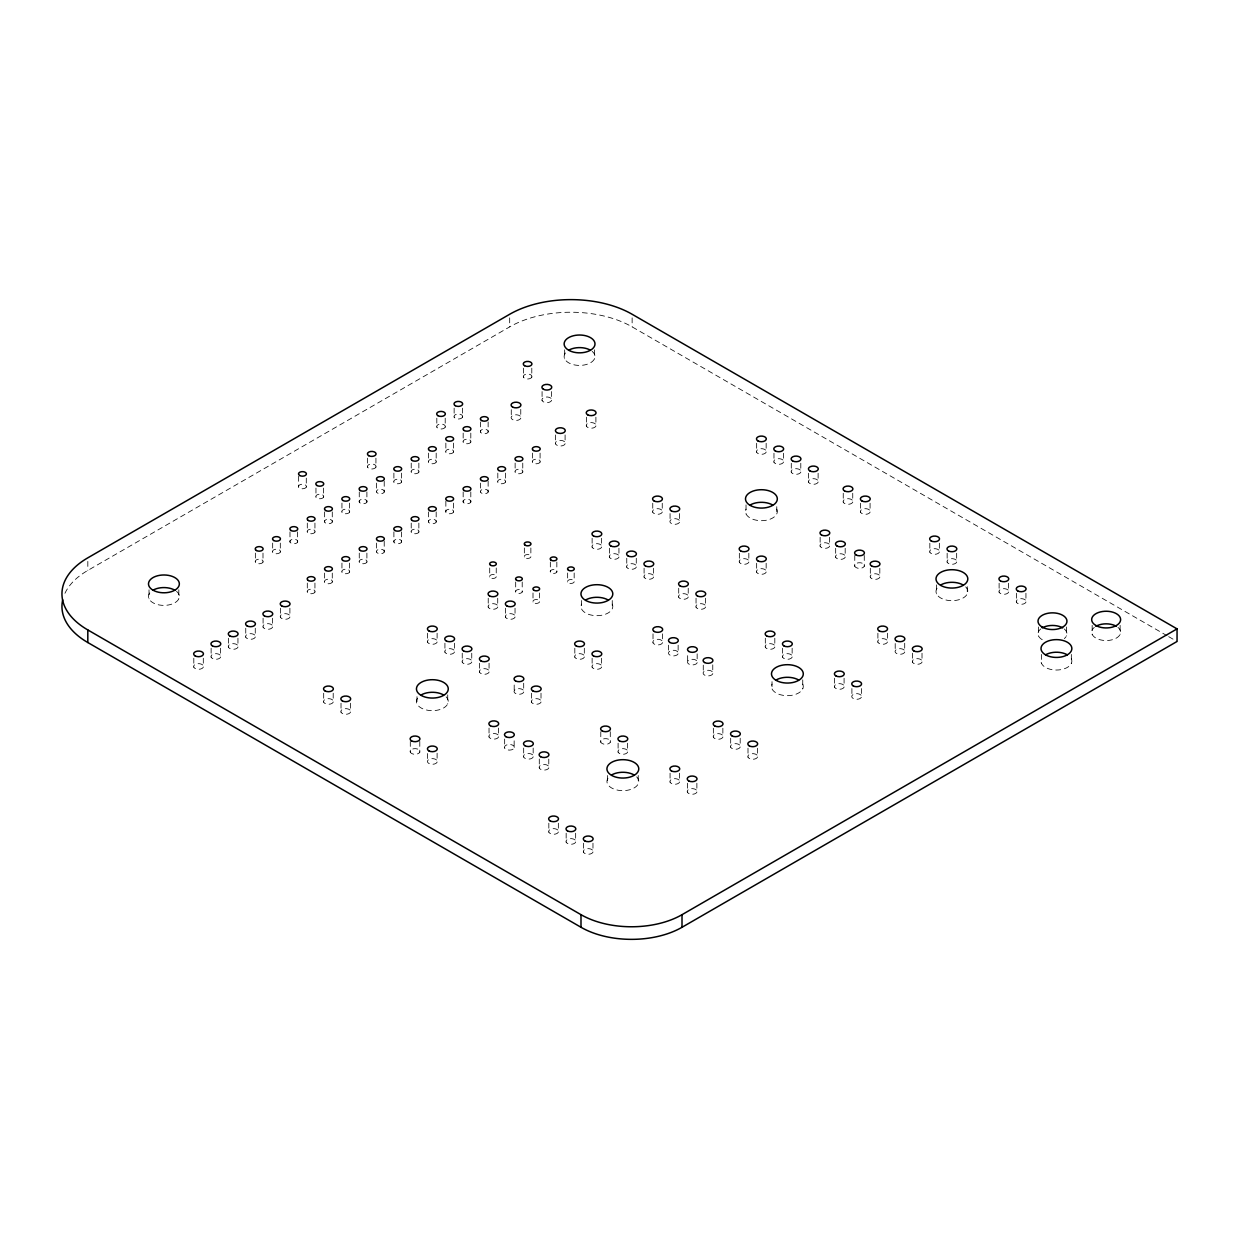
<?xml version="1.0" encoding="UTF-8"?>
<svg xmlns="http://www.w3.org/2000/svg" width="1239" height="1239" viewBox="0 0 1239 1239"><rect width="100%" height="100%" fill="white"/><g stroke="black" fill="none" stroke-linecap="round" stroke-linejoin="round"><path stroke-width="0.75" stroke-dasharray="5 3.75" d="M64.955 593.295A88.31 50.985 0 0 1 87.83 570.42L509.678 326.879A86.591 49.994 0 0 1 632.138 326.879L1167.014 635.684M1168.687 636.66L1177.05 641.477M1120.118 625.354L1120.118 634.353M1092.163 625.354L1092.163 634.353M1071.332 654.424L1071.332 663.423M1066.454 626.965L1066.454 635.963M1041.534 654.424L1041.534 663.423M1038.514 626.965L1038.514 635.963M1025.938 593.218L1025.938 602.216A4.925 2.834 0 0 1 1017.699 603.486A4.925 2.834 0 0 1 1019.914 598.747A4.925 2.834 0 0 1 1025.938 602.216M1016.429 593.218L1016.429 602.216M1008.608 583.228L1008.608 592.227A4.925 2.834 0 0 1 1000.384 593.496A4.925 2.834 0 0 1 1002.599 588.742A4.925 2.834 0 0 1 1008.608 592.227M999.114 583.228L999.114 592.227M967.272 586.667L967.272 593.868M956.663 553.229L956.663 562.227A4.925 2.834 0 0 1 948.439 563.497A4.925 2.834 0 0 1 950.638 558.743A4.925 2.834 0 0 1 956.663 562.227M947.154 553.229L947.154 562.227M939.348 543.224L939.348 552.222A4.925 2.834 0 0 1 931.109 553.492A4.925 2.834 0 0 1 933.323 548.753A4.925 2.834 0 0 1 939.348 552.222M936.545 584.87L936.545 593.868M929.839 543.224L929.839 552.222M922.017 653.216L922.017 662.215A4.925 2.834 0 0 1 913.793 663.485A4.925 2.834 0 0 1 915.993 658.73A4.925 2.834 0 0 1 922.017 662.215M912.524 653.216L912.524 662.215M904.702 643.211L904.702 652.21A4.925 2.834 0 0 1 896.478 653.48A4.925 2.834 0 0 1 898.678 648.74A4.925 2.834 0 0 1 904.702 652.21M895.208 643.552L895.208 652.21M887.387 633.222L887.387 642.22A4.925 2.834 0 0 1 879.163 643.49A4.925 2.834 0 0 1 881.363 638.735A4.925 2.834 0 0 1 887.387 642.22M879.814 568.298L879.814 577.297A4.925 2.834 0 0 1 871.59 578.582A4.925 2.834 0 0 1 873.789 573.827A4.925 2.834 0 0 1 879.814 577.297M877.893 633.222L877.893 642.22M870.32 568.298L870.32 577.297M870.072 503.235L870.072 512.234A4.925 2.834 0 0 1 861.833 513.504A4.925 2.834 0 0 1 864.048 508.749A4.925 2.834 0 0 1 870.072 512.234M864.264 555.49L864.264 566.285A4.925 2.834 0 0 1 856.041 567.555A4.925 2.834 0 0 1 858.255 562.8A4.925 2.834 0 0 1 864.264 566.285M861.415 688.543L861.415 697.201A4.925 2.834 0 0 1 853.175 698.486A4.925 2.834 0 0 1 855.39 693.732A4.925 2.834 0 0 1 861.415 697.201M860.563 503.235L860.563 512.234M854.771 555.49L854.771 566.285M852.742 493.23L852.742 502.229A4.925 2.834 0 0 1 844.518 503.499A4.925 2.834 0 0 1 846.733 498.759A4.925 2.834 0 0 1 852.742 502.229M851.905 688.543L851.905 697.201M845.184 548.304L845.184 557.302A4.925 2.834 0 0 1 836.96 558.572A4.925 2.834 0 0 1 839.159 553.833A4.925 2.834 0 0 1 845.184 557.302M844.084 678.213L844.084 687.211A4.925 2.834 0 0 1 835.86 688.481A4.925 2.834 0 0 1 838.06 683.727A4.925 2.834 0 0 1 844.084 687.211M843.248 493.23L843.248 502.229M835.675 548.304L835.675 557.302M834.59 678.213L834.59 687.211M829.634 537.292L829.634 546.275A4.925 2.834 0 0 1 821.411 547.561A4.925 2.834 0 0 1 823.61 542.806A4.925 2.834 0 0 1 829.634 546.275M820.141 537.292L820.141 546.275M818.112 473.236L818.112 482.234A4.925 2.834 0 0 1 809.888 483.504A4.925 2.834 0 0 1 812.087 478.765A4.925 2.834 0 0 1 818.112 482.234M808.618 473.236L808.618 482.234M802.748 679.855L802.748 688.853M800.797 463.247L800.797 472.229A4.925 2.834 0 0 1 792.573 473.515A4.925 2.834 0 0 1 794.772 468.76A4.925 2.834 0 0 1 800.797 472.229M792.139 648.214L792.139 657.212A4.925 2.834 0 0 1 783.9 658.482A4.925 2.834 0 0 1 786.115 653.743A4.925 2.834 0 0 1 792.139 657.212M791.287 463.247L791.287 472.229M783.482 453.242L783.482 462.24A4.925 2.834 0 0 1 775.242 463.51A4.925 2.834 0 0 1 777.457 458.755A4.925 2.834 0 0 1 783.482 462.24M782.63 648.214L782.63 657.212M776.776 506.674L776.776 513.875M774.809 638.224L774.809 647.207A4.925 2.834 0 0 1 766.585 648.493A4.925 2.834 0 0 1 768.799 643.738A4.925 2.834 0 0 1 774.809 647.207M773.972 453.242L773.972 462.24M772.021 681.651L772.021 688.853M766.151 443.237L766.151 452.235A4.925 2.834 0 0 1 757.927 453.505A4.925 2.834 0 0 1 760.127 448.766A4.925 2.834 0 0 1 766.151 452.235M766.151 563.234L766.151 572.217A4.925 2.834 0 0 1 757.927 573.502A4.925 2.834 0 0 1 760.127 568.747A4.925 2.834 0 0 1 766.151 572.217M765.315 638.224L765.315 647.207M757.494 748.201L757.494 757.199A4.925 2.834 0 0 1 749.27 758.469A4.925 2.834 0 0 1 751.469 753.73A4.925 2.834 0 0 1 757.494 757.199M756.657 443.237L756.657 452.235M756.657 563.234L756.657 572.217M748.836 553.229L748.836 562.227A4.925 2.834 0 0 1 740.612 563.497A4.925 2.834 0 0 1 742.811 558.743A4.925 2.834 0 0 1 748.836 562.227M748 748.201L748 757.199M746.033 504.877L746.033 513.875M740.179 738.212L740.179 747.194A4.925 2.834 0 0 1 731.955 748.48A4.925 2.834 0 0 1 734.154 743.725A4.925 2.834 0 0 1 740.179 747.194M739.342 553.229L739.342 562.227M730.685 738.212L730.685 747.194M722.864 728.207L722.864 737.205A4.925 2.834 0 0 1 714.64 738.475A4.925 2.834 0 0 1 716.839 733.72A4.925 2.834 0 0 1 722.864 737.205M713.354 728.207L713.354 737.205M712.766 664.832L712.766 673.83A4.925 2.834 0 0 1 704.542 675.1A4.925 2.834 0 0 1 706.741 670.345A4.925 2.834 0 0 1 712.766 673.83M705.549 598.22L705.549 607.218A4.925 2.834 0 0 1 697.309 608.488A4.925 2.834 0 0 1 699.524 603.749A4.925 2.834 0 0 1 705.549 607.218M703.272 665.157L703.272 673.83M697.154 653.851L697.154 662.85A4.925 2.834 0 0 1 688.93 664.119A4.925 2.834 0 0 1 691.13 659.365A4.925 2.834 0 0 1 697.154 662.85M696.876 783.203L696.876 792.201A4.925 2.834 0 0 1 688.652 793.471A4.925 2.834 0 0 1 690.866 788.716A4.925 2.834 0 0 1 696.876 792.201M696.039 598.22L696.039 607.218M688.218 588.231L688.218 597.213A4.925 2.834 0 0 1 679.994 598.499A4.925 2.834 0 0 1 682.193 593.744A4.925 2.834 0 0 1 688.218 597.213M687.66 655.648L687.66 662.85M687.382 783.203L687.382 792.201M679.561 513.566L679.561 522.223A4.925 2.834 0 0 1 671.337 523.508A4.925 2.834 0 0 1 673.536 518.754A4.925 2.834 0 0 1 679.561 522.223M679.561 773.198L679.561 782.196A4.925 2.834 0 0 1 671.337 783.466A4.925 2.834 0 0 1 673.536 778.727A4.925 2.834 0 0 1 679.561 782.196M678.724 588.231L678.724 597.213M678.136 645.163L678.136 653.82A4.925 2.834 0 0 1 669.912 655.106A4.925 2.834 0 0 1 672.111 650.351A4.925 2.834 0 0 1 678.136 653.82M670.067 513.566L670.067 522.223M670.067 773.198L670.067 782.196M668.626 645.163L668.626 653.82M662.524 633.841L662.524 642.84A4.925 2.834 0 0 1 654.285 644.125A4.925 2.834 0 0 1 656.5 639.37A4.925 2.834 0 0 1 662.524 642.84M662.246 503.235L662.246 512.234A4.925 2.834 0 0 1 654.022 513.504A4.925 2.834 0 0 1 656.221 508.749A4.925 2.834 0 0 1 662.246 512.234M653.588 568.221L653.588 577.219A4.925 2.834 0 0 1 645.364 578.489A4.925 2.834 0 0 1 647.563 573.75A4.925 2.834 0 0 1 653.588 577.219M653.015 633.841L653.015 642.84M652.752 503.235L652.752 512.234M644.094 568.221L644.094 577.219M638.224 775.49L638.224 783.838M636.273 558.231L636.273 567.23A4.925 2.834 0 0 1 628.034 568.5A4.925 2.834 0 0 1 630.248 563.745A4.925 2.834 0 0 1 636.273 567.23M632.138 317.881L632.138 326.879M627.615 743.199L627.615 752.197A4.925 2.834 0 0 1 619.376 753.467A4.925 2.834 0 0 1 621.591 748.728A4.925 2.834 0 0 1 627.615 752.197M626.764 558.231L626.764 567.23M618.942 548.227L618.942 557.225A4.925 2.834 0 0 1 610.719 558.495A4.925 2.834 0 0 1 612.933 553.756A4.925 2.834 0 0 1 618.942 557.225M618.106 743.199L618.106 752.197M612.252 600.512L612.252 608.86M610.285 731.738L610.285 742.207A4.925 2.834 0 0 1 602.061 743.477A4.925 2.834 0 0 1 604.26 738.723A4.925 2.834 0 0 1 610.285 742.207M609.449 548.227L609.449 557.225M607.497 775.49L607.497 783.838M601.627 538.237L601.627 547.22A4.925 2.834 0 0 1 593.404 548.505A4.925 2.834 0 0 1 595.603 543.751A4.925 2.834 0 0 1 601.627 547.22M601.627 658.219L601.627 667.217A4.925 2.834 0 0 1 593.404 668.487A4.925 2.834 0 0 1 595.603 663.732A4.925 2.834 0 0 1 601.627 667.217M600.791 731.738L600.791 742.207M595.897 417.14L595.897 426.139A4.925 2.834 0 0 1 587.673 427.409A4.925 2.834 0 0 1 589.888 422.669A4.925 2.834 0 0 1 595.897 426.139M594.472 349.832L594.472 358.83M592.97 843.186L592.97 852.184A4.925 2.834 0 0 1 584.746 853.454A4.925 2.834 0 0 1 586.945 848.715A4.925 2.834 0 0 1 592.97 852.184M592.134 538.237L592.134 547.22M592.134 658.219L592.134 667.217M586.403 417.14L586.403 426.139M584.312 648.214L584.312 657.212A4.925 2.834 0 0 1 576.089 658.482A4.925 2.834 0 0 1 578.288 653.743A4.925 2.834 0 0 1 584.312 657.212M583.476 843.186L583.476 852.184M581.509 600.512L581.509 608.86M575.655 833.197L575.655 842.195A4.925 2.834 0 0 1 567.431 843.465A4.925 2.834 0 0 1 569.63 838.71A4.925 2.834 0 0 1 575.655 842.195M574.819 648.214L574.819 657.212M574.168 572.991L574.168 581.989A3.376 1.951 0 0 1 568.515 582.872A3.376 1.951 0 0 1 570.033 579.604A3.376 1.951 0 0 1 574.168 581.989M567.648 572.991L567.648 581.989M566.161 833.197L566.161 842.195M565.092 434.935L565.092 443.934A4.925 2.834 0 0 1 556.853 445.204A4.925 2.834 0 0 1 559.068 440.449A4.925 2.834 0 0 1 565.092 443.934M564.659 349.832L564.659 358.83M558.34 823.192L558.34 832.19A4.925 2.834 0 0 1 550.101 833.46A4.925 2.834 0 0 1 552.315 828.721A4.925 2.834 0 0 1 558.34 832.19M556.838 561.995L556.838 572A3.376 1.951 0 0 1 551.2 572.867A3.376 1.951 0 0 1 552.718 569.615A3.376 1.951 0 0 1 556.838 572M555.583 434.935L555.583 443.934M551.587 391.555L551.587 400.553A4.925 2.834 0 0 1 543.363 401.823A4.925 2.834 0 0 1 545.563 397.069A4.925 2.834 0 0 1 551.587 400.553M550.333 561.995L550.333 572M548.784 759.027L548.784 768.025A4.925 2.834 0 0 1 540.56 769.295A4.925 2.834 0 0 1 542.759 764.556A4.925 2.834 0 0 1 548.784 768.025M548.831 823.192L548.831 832.19M542.078 391.555L542.078 400.553M541.009 693.205L541.009 702.203A4.925 2.834 0 0 1 532.785 703.473A4.925 2.834 0 0 1 535 698.734A4.925 2.834 0 0 1 541.009 702.203M540.08 453.102L540.08 462.101A3.949 2.277 0 0 1 533.467 463.123A3.949 2.277 0 0 1 535.248 459.297A3.949 2.277 0 0 1 540.08 462.101M539.523 592.985L539.523 601.984A3.376 1.951 0 0 1 533.885 602.866A3.376 1.951 0 0 1 535.387 599.599A3.376 1.951 0 0 1 539.523 601.984M539.29 759.027L539.29 768.025M533.002 592.985L533.002 601.984M533.173 748.046L533.173 757.044A4.925 2.834 0 0 1 524.949 758.314A4.925 2.834 0 0 1 527.148 753.56A4.925 2.834 0 0 1 533.173 757.044M532.445 453.102L532.445 462.101M531.794 368.169L531.794 377.167A4.337 2.509 0 0 1 524.546 378.282A4.337 2.509 0 0 1 526.482 374.101A4.337 2.509 0 0 1 531.794 377.167M531.516 693.205L531.516 702.203M530.865 547.994L530.865 556.992A3.376 1.951 0 0 1 525.228 557.875A3.376 1.951 0 0 1 526.73 554.607A3.376 1.951 0 0 1 530.865 556.992M524.345 547.994L524.345 556.992M523.694 683.216L523.694 692.214A4.925 2.834 0 0 1 515.47 693.484A4.925 2.834 0 0 1 517.67 688.729A4.925 2.834 0 0 1 523.694 692.214M523.679 748.046L523.679 757.044M523.416 368.169L523.416 377.167M522.765 463.092L522.765 472.09A3.949 2.277 0 0 1 516.152 473.112A3.949 2.277 0 0 1 517.917 469.302A3.949 2.277 0 0 1 522.765 472.09M522.208 581.989L522.208 591.994A3.376 1.951 0 0 1 516.555 592.862A3.376 1.951 0 0 1 518.072 589.609A3.376 1.951 0 0 1 522.208 591.994M520.767 409.35L520.767 418.348A4.925 2.834 0 0 1 512.543 419.618A4.925 2.834 0 0 1 514.743 414.864A4.925 2.834 0 0 1 520.767 418.348M515.687 581.989L515.687 591.994M515.13 463.092L515.13 472.09M515.037 608.225L515.037 617.223A4.925 2.834 0 0 1 506.813 618.493A4.925 2.834 0 0 1 509.012 613.739A4.925 2.834 0 0 1 515.037 617.223M514.2 685.012L514.2 692.214M514.154 740.829L514.154 748.031A4.925 2.834 0 0 1 505.93 749.301A4.925 2.834 0 0 1 508.129 744.546A4.925 2.834 0 0 1 514.154 748.031M511.273 409.675L511.273 418.348M509.678 317.881L509.678 326.879M505.45 473.097L505.45 482.095A3.949 2.277 0 0 1 498.837 483.117A3.949 2.277 0 0 1 500.602 479.292A3.949 2.277 0 0 1 505.45 482.095M505.543 608.225L505.543 617.223M504.66 739.033L504.66 748.031M498.543 728.052L498.543 737.05A4.925 2.834 0 0 1 490.319 738.32A4.925 2.834 0 0 1 492.518 733.565A4.925 2.834 0 0 1 498.543 737.05M497.815 473.097L497.815 482.095M497.722 598.22L497.722 607.218A4.925 2.834 0 0 1 489.498 608.488A4.925 2.834 0 0 1 491.697 603.749A4.925 2.834 0 0 1 497.722 607.218M496.235 567.989L496.235 576.987A3.376 1.951 0 0 1 490.582 577.87A3.376 1.951 0 0 1 492.1 574.602A3.376 1.951 0 0 1 496.235 576.987M489.715 567.989L489.715 576.987M489.064 663.221L489.064 672.204A4.925 2.834 0 0 1 480.84 673.489A4.925 2.834 0 0 1 483.04 668.735A4.925 2.834 0 0 1 489.064 672.204M489.033 728.052L489.033 737.05M488.135 421.926L488.135 432.101A3.949 2.277 0 0 1 481.522 433.123A3.949 2.277 0 0 1 483.287 429.298A3.949 2.277 0 0 1 488.135 432.101M488.135 481.29L488.135 492.084A3.949 2.277 0 0 1 481.522 493.107A3.949 2.277 0 0 1 483.287 489.297A3.949 2.277 0 0 1 488.135 492.084M488.228 598.22L488.228 607.218M480.5 421.926L480.5 432.101M480.5 483.086L480.5 492.084M479.555 663.221L479.555 672.204M471.749 653.216L471.749 662.215A4.925 2.834 0 0 1 463.51 663.485A4.925 2.834 0 0 1 465.725 658.73A4.925 2.834 0 0 1 471.749 662.215M470.805 433.092L470.805 442.091A3.949 2.277 0 0 1 464.191 443.113A3.949 2.277 0 0 1 465.972 439.303A3.949 2.277 0 0 1 470.805 442.091M470.805 491.914L470.805 502.089A3.949 2.277 0 0 1 464.191 503.111A3.949 2.277 0 0 1 465.972 499.286A3.949 2.277 0 0 1 470.805 502.089M463.169 433.092L463.169 442.091M463.169 491.914L463.169 502.089M462.519 408.158L462.519 417.156A4.337 2.509 0 0 1 455.271 418.286A4.337 2.509 0 0 1 457.206 414.089A4.337 2.509 0 0 1 462.519 417.156M462.24 653.216L462.24 662.215M454.419 643.211L454.419 652.21A4.925 2.834 0 0 1 446.195 653.48A4.925 2.834 0 0 1 448.394 648.74A4.925 2.834 0 0 1 454.419 652.21M454.14 408.158L454.14 417.156M453.489 443.097L453.489 452.096A3.949 2.277 0 0 1 446.876 453.118A3.949 2.277 0 0 1 448.657 449.292A3.949 2.277 0 0 1 453.489 452.096M453.489 503.096L453.489 512.094A3.949 2.277 0 0 1 446.876 513.116A3.949 2.277 0 0 1 448.657 509.291A3.949 2.277 0 0 1 453.489 512.094M447.728 694.847L447.728 703.845M445.854 443.097L445.854 452.096M445.854 501.284L445.854 512.094M445.204 418.163L445.204 427.161A4.337 2.509 0 0 1 437.94 428.276A4.337 2.509 0 0 1 439.891 424.094A4.337 2.509 0 0 1 445.204 427.161M444.925 643.211L444.925 652.21M437.104 633.222L437.104 642.22A4.925 2.834 0 0 1 428.88 643.49A4.925 2.834 0 0 1 431.079 638.735A4.925 2.834 0 0 1 437.104 642.22M437.104 753.204L437.104 762.202A4.925 2.834 0 0 1 428.88 763.472A4.925 2.834 0 0 1 431.079 758.717A4.925 2.834 0 0 1 437.104 762.202M436.825 418.163L436.825 427.161M436.174 453.102L436.174 462.101A3.949 2.277 0 0 1 429.561 463.123A3.949 2.277 0 0 1 431.327 459.297A3.949 2.277 0 0 1 436.174 462.101M436.174 511.908L436.174 522.084A3.949 2.277 0 0 1 429.561 523.106A3.949 2.277 0 0 1 431.327 519.296A3.949 2.277 0 0 1 436.174 522.084M428.539 453.102L428.539 462.101M428.539 511.908L428.539 522.084M427.61 633.222L427.61 642.22M427.61 753.529L427.61 762.202M419.789 741.402L419.789 752.197A4.925 2.834 0 0 1 411.565 753.467A4.925 2.834 0 0 1 413.764 748.728A4.925 2.834 0 0 1 419.789 752.197M418.859 463.092L418.859 472.09A3.949 2.277 0 0 1 412.246 473.112A3.949 2.277 0 0 1 414.012 469.302A3.949 2.277 0 0 1 418.859 472.09M418.859 523.09L418.859 532.089A3.949 2.277 0 0 1 412.246 533.111A3.949 2.277 0 0 1 414.012 529.285A3.949 2.277 0 0 1 418.859 532.089M416.985 696.659L416.985 703.845M411.224 463.092L411.224 472.09M411.224 523.09L411.224 532.089M410.295 741.402L410.295 752.197M401.544 473.097L401.544 482.095A3.949 2.277 0 0 1 394.916 483.117A3.949 2.277 0 0 1 396.697 479.292A3.949 2.277 0 0 1 401.544 482.095M401.544 531.903L401.544 542.078A3.949 2.277 0 0 1 394.916 543.1A3.949 2.277 0 0 1 396.697 539.29A3.949 2.277 0 0 1 401.544 542.078M393.894 473.097L393.894 482.095M393.894 531.903L393.894 542.078M384.214 481.29L384.214 492.084A3.949 2.277 0 0 1 377.601 493.107A3.949 2.277 0 0 1 379.382 489.297A3.949 2.277 0 0 1 384.214 492.084M384.214 541.288L384.214 552.083A3.949 2.277 0 0 1 377.601 553.105A3.949 2.277 0 0 1 379.382 549.28A3.949 2.277 0 0 1 384.214 552.083M376.579 483.086L376.579 492.084M376.579 543.085L376.579 552.083M375.928 458.151L375.928 467.149A4.337 2.509 0 0 1 368.68 468.28A4.337 2.509 0 0 1 370.616 464.083A4.337 2.509 0 0 1 375.928 467.149M367.549 458.151L367.549 467.149M366.899 491.914L366.899 502.089A3.949 2.277 0 0 1 360.286 503.111A3.949 2.277 0 0 1 362.051 499.286A3.949 2.277 0 0 1 366.899 502.089M366.899 553.09L366.899 562.088A3.949 2.277 0 0 1 360.286 563.11A3.949 2.277 0 0 1 362.051 559.285A3.949 2.277 0 0 1 366.899 562.088M359.264 491.914L359.264 502.089M359.264 553.09L359.264 562.088M350.513 703.21L350.513 712.208A4.925 2.834 0 0 1 342.289 713.478A4.925 2.834 0 0 1 344.488 708.723A4.925 2.834 0 0 1 350.513 712.208M349.584 503.096L349.584 512.094A3.949 2.277 0 0 1 342.971 513.116A3.949 2.277 0 0 1 344.736 509.291A3.949 2.277 0 0 1 349.584 512.094M349.584 563.079L349.584 572.077A3.949 2.277 0 0 1 342.971 573.099A3.949 2.277 0 0 1 344.736 569.29A3.949 2.277 0 0 1 349.584 572.077M341.949 503.096L341.949 512.094M341.949 563.079L341.949 572.077M341.019 703.21L341.019 712.208M333.198 693.205L333.198 702.203A4.925 2.834 0 0 1 324.974 703.473A4.925 2.834 0 0 1 327.173 698.734A4.925 2.834 0 0 1 333.198 702.203M332.269 511.908L332.269 522.084A3.949 2.277 0 0 1 325.656 523.106A3.949 2.277 0 0 1 327.421 519.296A3.949 2.277 0 0 1 332.269 522.084M332.269 573.084L332.269 582.082A3.949 2.277 0 0 1 325.656 583.104A3.949 2.277 0 0 1 327.421 579.279A3.949 2.277 0 0 1 332.269 582.082M324.633 511.908L324.633 522.084M324.633 573.084L324.633 582.082M323.611 488.089L323.611 497.087A3.949 2.277 0 0 1 316.983 498.109A3.949 2.277 0 0 1 318.764 494.299A3.949 2.277 0 0 1 323.611 497.087M323.689 693.205L323.689 702.203M315.96 488.089L315.96 497.087M314.938 523.09L314.938 532.089A3.949 2.277 0 0 1 308.325 533.111A3.949 2.277 0 0 1 310.106 529.285A3.949 2.277 0 0 1 314.938 532.089M314.938 583.073L314.938 592.072A3.949 2.277 0 0 1 308.325 593.094A3.949 2.277 0 0 1 310.106 589.284A3.949 2.277 0 0 1 314.938 592.072M307.303 523.09L307.303 532.089M307.303 583.073L307.303 592.072M306.281 478.099L306.281 487.097A3.949 2.277 0 0 1 299.668 488.12A3.949 2.277 0 0 1 301.449 484.294A3.949 2.277 0 0 1 306.281 487.097M298.645 476.287L298.645 487.097M297.623 531.903L297.623 542.078A3.949 2.277 0 0 1 291.01 543.1A3.949 2.277 0 0 1 292.791 539.29A3.949 2.277 0 0 1 297.623 542.078M289.988 531.903L289.988 542.078M289.895 608.225L289.895 617.223A4.925 2.834 0 0 1 281.671 618.493A4.925 2.834 0 0 1 283.87 613.739A4.925 2.834 0 0 1 289.895 617.223M280.308 543.085L280.308 552.083A3.949 2.277 0 0 1 273.695 553.105A3.949 2.277 0 0 1 275.461 549.28A3.949 2.277 0 0 1 280.308 552.083M280.401 608.225L280.401 617.223M272.673 543.085L272.673 552.083M272.58 618.215L272.58 627.213A4.925 2.834 0 0 1 264.356 628.483A4.925 2.834 0 0 1 266.555 623.744A4.925 2.834 0 0 1 272.58 627.213M262.993 553.09L262.993 562.088A3.949 2.277 0 0 1 256.38 563.11A3.949 2.277 0 0 1 258.146 559.285A3.949 2.277 0 0 1 262.993 562.088M263.086 618.215L263.086 627.213M255.358 553.09L255.358 562.088M255.265 628.219L255.265 637.218A4.925 2.834 0 0 1 247.041 638.488A4.925 2.834 0 0 1 249.24 633.733A4.925 2.834 0 0 1 255.265 637.218M245.756 628.219L245.756 637.218M237.95 638.224L237.95 647.207A4.925 2.834 0 0 1 229.711 648.493A4.925 2.834 0 0 1 231.925 643.738A4.925 2.834 0 0 1 237.95 647.207M228.441 638.224L228.441 647.207M220.619 648.214L220.619 657.212A4.925 2.834 0 0 1 212.396 658.482A4.925 2.834 0 0 1 214.595 653.743A4.925 2.834 0 0 1 220.619 657.212M211.126 648.214L211.126 657.212M203.304 658.219L203.304 667.217A4.925 2.834 0 0 1 195.081 668.487A4.925 2.834 0 0 1 197.28 663.732A4.925 2.834 0 0 1 203.304 667.217M193.811 658.219L193.811 667.217M178.819 589.795L178.819 598.793M149.021 589.795L149.021 598.793M87.83 561.422L87.83 570.42M176.542 591.359A15.426 8.905 0 0 1 174.188 603.13A15.426 8.905 0 0 1 153.651 603.13A15.426 8.905 0 0 1 151.297 591.359M592.18 351.396A15.426 8.905 0 0 1 589.826 363.166A15.426 8.905 0 0 1 569.305 363.166A15.426 8.905 0 0 1 566.935 351.396M636.645 776.868A15.906 9.184 0 0 1 622.861 790.652A15.906 9.184 0 0 1 609.077 776.868M446.133 696.876A15.906 9.184 0 0 1 432.349 710.659A15.906 9.184 0 0 1 418.581 696.876M802.748 684.098A15.906 9.184 0 0 1 787.385 695.668A15.906 9.184 0 0 1 772.021 684.098M612.252 604.105A15.906 9.184 0 0 1 596.888 615.675A15.906 9.184 0 0 1 581.509 604.105M965.692 586.899A15.906 9.184 0 0 1 951.908 600.667A15.906 9.184 0 0 1 938.124 586.899M776.776 509.121A15.906 9.184 0 0 1 761.412 520.69A15.906 9.184 0 0 1 746.033 509.121M1117.965 627.383A14.465 8.348 0 0 1 1115.766 638.426A14.465 8.348 0 0 1 1096.515 638.426A14.465 8.348 0 0 1 1094.3 627.383M1064.316 629.009A14.465 8.348 0 0 1 1064.316 638.612M1042.247 639.711A14.465 8.348 0 0 1 1040.652 629.009M1071.332 658.823A15.426 8.905 0 0 1 1056.433 670.036A15.426 8.905 0 0 1 1041.534 658.823"/><path stroke-width="1.5" d="M1177.05 628.885L632.138 314.272A86.591 49.994 0 0 0 509.678 314.272L87.83 557.829A88.31 50.985 0 0 0 87.814 629.939L580.998 914.676A71.413 41.228 0 0 0 682.008 914.692L1177.05 628.885L1177.05 641.477L682.008 927.283A71.413 41.228 0 0 1 580.998 927.268L87.814 642.53A88.31 50.985 0 0 1 62.709 599.831M682.008 914.692L682.008 927.283M580.998 914.676L580.998 927.268M87.814 629.939L87.814 642.53M153.017 590.182A15.426 8.905 0 0 0 178.819 586.202A15.426 8.905 0 0 0 159.924 575.283A15.426 8.905 0 0 0 153.017 590.182A15.426 8.905 0 0 1 174.823 590.182M568.655 350.219A15.426 8.905 0 0 0 594.472 346.223A15.426 8.905 0 0 0 575.577 335.32A15.426 8.905 0 0 0 568.655 350.219A15.426 8.905 0 0 1 590.476 350.219M1045.53 654.827A15.426 8.905 0 0 0 1071.332 650.831A15.426 8.905 0 0 0 1052.438 639.928A15.426 8.905 0 0 0 1045.53 654.827A15.426 8.905 0 0 1 1067.337 654.827M611.601 774.964A15.906 9.184 0 0 1 634.105 774.964M421.105 694.971A15.906 9.184 0 0 1 443.608 694.971M776.141 679.979A15.906 9.184 0 0 1 798.628 679.979M585.629 599.986A15.906 9.184 0 0 1 608.132 599.986M940.664 584.994A15.906 9.184 0 0 1 963.168 584.994M750.153 505.001A15.906 9.184 0 0 1 772.656 505.001M1095.911 626.284A14.465 8.348 0 0 1 1116.37 626.284M1042.247 627.894A14.465 8.348 0 0 1 1062.706 627.894M611.601 775.366A15.906 9.184 0 0 0 638.224 771.247A15.906 9.184 0 0 0 618.741 759.987A15.906 9.184 0 0 0 611.601 775.366M421.105 695.373A15.906 9.184 0 0 0 447.728 691.254A15.906 9.184 0 0 0 428.245 680.01A15.906 9.184 0 0 0 421.105 695.373M776.141 680.366A15.906 9.184 0 0 0 802.748 676.262A15.906 9.184 0 0 0 783.265 665.002A15.906 9.184 0 0 0 776.141 680.366M585.629 600.388A15.906 9.184 0 0 0 612.252 596.269A15.906 9.184 0 0 0 592.769 585.009A15.906 9.184 0 0 0 585.629 600.388M940.664 585.381A15.906 9.184 0 0 0 967.272 581.261A15.906 9.184 0 0 0 947.789 570.017A15.906 9.184 0 0 0 940.664 585.381M750.153 505.388A15.906 9.184 0 0 0 776.776 501.284A15.906 9.184 0 0 0 757.292 490.024A15.906 9.184 0 0 0 750.153 505.388M533.885 590.26A3.376 1.951 0 0 0 539.523 589.392A3.376 1.951 0 0 0 535.387 587.007A3.376 1.951 0 0 0 533.885 590.26M516.555 580.27A3.376 1.951 0 0 0 522.208 579.387A3.376 1.951 0 0 0 518.072 577.002A3.376 1.951 0 0 0 516.555 580.27M568.515 570.265A3.376 1.951 0 0 0 574.168 569.398A3.376 1.951 0 0 0 570.033 567.013A3.376 1.951 0 0 0 568.515 570.265M551.2 560.276A3.376 1.951 0 0 0 556.838 559.393A3.376 1.951 0 0 0 552.718 557.008A3.376 1.951 0 0 0 551.2 560.276M308.325 580.502A3.949 2.277 0 0 0 314.938 579.48A3.949 2.277 0 0 0 310.106 576.693A3.949 2.277 0 0 0 308.325 580.502M325.656 570.498A3.949 2.277 0 0 0 332.269 569.475A3.949 2.277 0 0 0 327.421 566.688A3.949 2.277 0 0 0 325.656 570.498M342.971 560.508A3.949 2.277 0 0 0 349.584 559.486A3.949 2.277 0 0 0 344.736 556.683A3.949 2.277 0 0 0 342.971 560.508M360.286 550.503A3.949 2.277 0 0 0 366.899 549.481A3.949 2.277 0 0 0 362.051 546.693A3.949 2.277 0 0 0 360.286 550.503M377.601 540.514A3.949 2.277 0 0 0 384.214 539.492A3.949 2.277 0 0 0 379.382 536.688A3.949 2.277 0 0 0 377.601 540.514M394.916 530.509A3.949 2.277 0 0 0 401.544 529.487A3.949 2.277 0 0 0 396.697 526.699A3.949 2.277 0 0 0 394.916 530.509M412.246 520.504A3.949 2.277 0 0 0 418.859 519.482A3.949 2.277 0 0 0 414.012 516.694A3.949 2.277 0 0 0 412.246 520.504M429.561 510.514A3.949 2.277 0 0 0 436.174 509.492A3.949 2.277 0 0 0 431.327 506.689A3.949 2.277 0 0 0 429.561 510.514M446.876 500.51A3.949 2.277 0 0 0 453.489 499.487A3.949 2.277 0 0 0 448.657 496.7A3.949 2.277 0 0 0 446.876 500.51M464.191 490.52A3.949 2.277 0 0 0 470.805 489.498A3.949 2.277 0 0 0 465.972 486.695A3.949 2.277 0 0 0 464.191 490.52M481.522 480.515A3.949 2.277 0 0 0 488.135 479.493A3.949 2.277 0 0 0 483.287 476.705A3.949 2.277 0 0 0 481.522 480.515M498.837 470.51A3.949 2.277 0 0 0 505.45 469.488A3.949 2.277 0 0 0 500.602 466.7A3.949 2.277 0 0 0 498.837 470.51M516.152 460.521A3.949 2.277 0 0 0 522.765 459.499A3.949 2.277 0 0 0 517.917 456.695A3.949 2.277 0 0 0 516.152 460.521M533.467 450.516A3.949 2.277 0 0 0 540.08 449.494A3.949 2.277 0 0 0 535.248 446.706A3.949 2.277 0 0 0 533.467 450.516M481.522 420.517A3.949 2.277 0 0 0 488.135 419.494A3.949 2.277 0 0 0 483.287 416.707A3.949 2.277 0 0 0 481.522 420.517M464.191 430.522A3.949 2.277 0 0 0 470.805 429.499A3.949 2.277 0 0 0 465.972 426.712A3.949 2.277 0 0 0 464.191 430.522M446.876 440.526A3.949 2.277 0 0 0 453.489 439.504A3.949 2.277 0 0 0 448.657 436.701A3.949 2.277 0 0 0 446.876 440.526M429.561 450.516A3.949 2.277 0 0 0 436.174 449.494A3.949 2.277 0 0 0 431.327 446.706A3.949 2.277 0 0 0 429.561 450.516M412.246 460.521A3.949 2.277 0 0 0 418.859 459.499A3.949 2.277 0 0 0 414.012 456.695A3.949 2.277 0 0 0 412.246 460.521M394.916 470.51A3.949 2.277 0 0 0 401.544 469.488A3.949 2.277 0 0 0 396.697 466.7A3.949 2.277 0 0 0 394.916 470.51M377.601 480.515A3.949 2.277 0 0 0 384.214 479.493A3.949 2.277 0 0 0 379.382 476.705A3.949 2.277 0 0 0 377.601 480.515M360.286 490.52A3.949 2.277 0 0 0 366.899 489.498A3.949 2.277 0 0 0 362.051 486.695A3.949 2.277 0 0 0 360.286 490.52M342.971 500.51A3.949 2.277 0 0 0 349.584 499.487A3.949 2.277 0 0 0 344.736 496.7A3.949 2.277 0 0 0 342.971 500.51M325.656 510.514A3.949 2.277 0 0 0 332.269 509.492A3.949 2.277 0 0 0 327.421 506.689A3.949 2.277 0 0 0 325.656 510.514M308.325 520.504A3.949 2.277 0 0 0 314.938 519.482A3.949 2.277 0 0 0 310.106 516.694A3.949 2.277 0 0 0 308.325 520.504M291.01 530.509A3.949 2.277 0 0 0 297.623 529.487A3.949 2.277 0 0 0 292.791 526.699A3.949 2.277 0 0 0 291.01 530.509M273.695 540.514A3.949 2.277 0 0 0 280.308 539.492A3.949 2.277 0 0 0 275.461 536.688A3.949 2.277 0 0 0 273.695 540.514M256.38 550.503A3.949 2.277 0 0 0 262.993 549.481A3.949 2.277 0 0 0 258.146 546.693A3.949 2.277 0 0 0 256.38 550.503M1095.911 625.494A14.465 8.348 0 0 0 1120.118 621.761A14.465 8.348 0 0 0 1102.4 611.524A14.465 8.348 0 0 0 1095.911 625.494M1042.247 627.104A14.465 8.348 0 0 0 1066.454 623.372A14.465 8.348 0 0 0 1048.736 613.135A14.465 8.348 0 0 0 1042.247 627.104M212.396 645.891A4.925 2.834 0 0 0 220.619 644.621A4.925 2.834 0 0 0 214.595 641.136A4.925 2.834 0 0 0 212.396 645.891M281.671 605.902A4.925 2.834 0 0 0 289.895 604.617A4.925 2.834 0 0 0 283.87 601.147A4.925 2.834 0 0 0 281.671 605.902M195.081 655.88A4.925 2.834 0 0 0 203.304 654.61A4.925 2.834 0 0 0 197.28 651.141A4.925 2.834 0 0 0 195.081 655.88M264.356 615.891A4.925 2.834 0 0 0 272.58 614.621A4.925 2.834 0 0 0 266.555 611.137A4.925 2.834 0 0 0 264.356 615.891M247.041 625.896A4.925 2.834 0 0 0 255.265 624.626A4.925 2.834 0 0 0 249.24 621.142A4.925 2.834 0 0 0 247.041 625.896M229.711 635.886A4.925 2.834 0 0 0 237.95 634.616A4.925 2.834 0 0 0 231.925 631.147A4.925 2.834 0 0 0 229.711 635.886M821.411 534.954A4.925 2.834 0 0 0 829.634 533.684A4.925 2.834 0 0 0 823.61 530.215A4.925 2.834 0 0 0 821.411 534.954M836.96 545.981A4.925 2.834 0 0 0 845.184 544.711A4.925 2.834 0 0 0 839.159 541.226A4.925 2.834 0 0 0 836.96 545.981M856.041 554.964A4.925 2.834 0 0 0 864.264 553.678A4.925 2.834 0 0 0 858.255 550.209A4.925 2.834 0 0 0 856.041 554.964M871.59 565.975A4.925 2.834 0 0 0 879.814 564.705A4.925 2.834 0 0 0 873.789 561.221A4.925 2.834 0 0 0 871.59 565.975M654.285 631.518A4.925 2.834 0 0 0 662.524 630.248A4.925 2.834 0 0 0 656.5 626.764A4.925 2.834 0 0 0 654.285 631.518M669.912 642.499A4.925 2.834 0 0 0 678.136 641.229A4.925 2.834 0 0 0 672.111 637.76A4.925 2.834 0 0 0 669.912 642.499M688.93 651.513A4.925 2.834 0 0 0 697.154 650.243A4.925 2.834 0 0 0 691.13 646.773A4.925 2.834 0 0 0 688.93 651.513M704.542 662.509A4.925 2.834 0 0 0 712.766 661.223A4.925 2.834 0 0 0 706.741 657.754A4.925 2.834 0 0 0 704.542 662.509M490.319 725.729A4.925 2.834 0 0 0 498.543 724.443A4.925 2.834 0 0 0 492.518 720.974A4.925 2.834 0 0 0 490.319 725.729M505.93 736.709A4.925 2.834 0 0 0 514.154 735.424A4.925 2.834 0 0 0 508.129 731.955A4.925 2.834 0 0 0 505.93 736.709M524.949 745.723A4.925 2.834 0 0 0 533.173 744.453A4.925 2.834 0 0 0 527.148 740.968A4.925 2.834 0 0 0 524.949 745.723M540.56 756.704A4.925 2.834 0 0 0 548.784 755.434A4.925 2.834 0 0 0 542.759 751.949A4.925 2.834 0 0 0 540.56 756.704M299.668 475.513A3.949 2.277 0 0 0 306.281 474.491A3.949 2.277 0 0 0 301.449 471.703A3.949 2.277 0 0 0 299.668 475.513M316.983 485.518A3.949 2.277 0 0 0 323.611 484.495A3.949 2.277 0 0 0 318.764 481.692A3.949 2.277 0 0 0 316.983 485.518M437.94 415.684A4.337 2.509 0 0 0 445.204 414.554A4.337 2.509 0 0 0 439.891 411.487A4.337 2.509 0 0 0 437.94 415.684M368.68 455.673A4.337 2.509 0 0 0 375.928 454.558A4.337 2.509 0 0 0 370.616 451.492A4.337 2.509 0 0 0 368.68 455.673M455.271 405.68A4.337 2.509 0 0 0 462.519 404.564A4.337 2.509 0 0 0 457.206 401.498A4.337 2.509 0 0 0 455.271 405.68M524.546 365.691A4.337 2.509 0 0 0 531.794 364.56A4.337 2.509 0 0 0 526.482 361.494A4.337 2.509 0 0 0 524.546 365.691M543.363 389.232A4.925 2.834 0 0 0 551.587 387.962A4.925 2.834 0 0 0 545.563 384.477A4.925 2.834 0 0 0 543.363 389.232M587.673 414.817A4.925 2.834 0 0 0 595.897 413.547A4.925 2.834 0 0 0 589.888 410.063A4.925 2.834 0 0 0 587.673 414.817M512.543 407.027A4.925 2.834 0 0 0 520.767 405.742A4.925 2.834 0 0 0 514.743 402.272A4.925 2.834 0 0 0 512.543 407.027M556.853 432.612A4.925 2.834 0 0 0 565.092 431.342A4.925 2.834 0 0 0 559.068 427.858A4.925 2.834 0 0 0 556.853 432.612M428.88 630.899A4.925 2.834 0 0 0 437.104 629.613A4.925 2.834 0 0 0 431.079 626.144A4.925 2.834 0 0 0 428.88 630.899M446.195 640.888A4.925 2.834 0 0 0 454.419 639.618A4.925 2.834 0 0 0 448.394 636.134A4.925 2.834 0 0 0 446.195 640.888M480.84 660.883A4.925 2.834 0 0 0 489.064 659.613A4.925 2.834 0 0 0 483.04 656.143A4.925 2.834 0 0 0 480.84 660.883M463.51 650.893A4.925 2.834 0 0 0 471.749 649.623A4.925 2.834 0 0 0 465.725 646.139A4.925 2.834 0 0 0 463.51 650.893M584.746 840.863A4.925 2.834 0 0 0 592.97 839.593A4.925 2.834 0 0 0 586.945 836.108A4.925 2.834 0 0 0 584.746 840.863M602.061 730.871A4.925 2.834 0 0 0 610.285 729.601A4.925 2.834 0 0 0 604.26 726.131A4.925 2.834 0 0 0 602.061 730.871M671.337 770.875A4.925 2.834 0 0 0 679.561 769.605A4.925 2.834 0 0 0 673.536 766.12A4.925 2.834 0 0 0 671.337 770.875M550.101 820.868A4.925 2.834 0 0 0 558.34 819.599A4.925 2.834 0 0 0 552.315 816.114A4.925 2.834 0 0 0 550.101 820.868M324.974 690.882A4.925 2.834 0 0 0 333.198 689.612A4.925 2.834 0 0 0 327.173 686.127A4.925 2.834 0 0 0 324.974 690.882M688.652 780.864A4.925 2.834 0 0 0 696.876 779.594A4.925 2.834 0 0 0 690.866 776.125A4.925 2.834 0 0 0 688.652 780.864M428.88 750.88A4.925 2.834 0 0 0 437.104 749.61A4.925 2.834 0 0 0 431.079 746.126A4.925 2.834 0 0 0 428.88 750.88M619.376 740.876A4.925 2.834 0 0 0 627.615 739.606A4.925 2.834 0 0 0 621.591 736.121A4.925 2.834 0 0 0 619.376 740.876M342.289 700.887A4.925 2.834 0 0 0 350.513 699.617A4.925 2.834 0 0 0 344.488 696.132A4.925 2.834 0 0 0 342.289 700.887M515.47 680.877A4.925 2.834 0 0 0 523.694 679.607A4.925 2.834 0 0 0 517.67 676.138A4.925 2.834 0 0 0 515.47 680.877M532.785 690.882A4.925 2.834 0 0 0 541.009 689.612A4.925 2.834 0 0 0 535 686.127A4.925 2.834 0 0 0 532.785 690.882M411.565 740.876A4.925 2.834 0 0 0 419.789 739.606A4.925 2.834 0 0 0 413.764 736.121A4.925 2.834 0 0 0 411.565 740.876M567.431 830.858A4.925 2.834 0 0 0 575.655 829.588A4.925 2.834 0 0 0 569.63 826.119A4.925 2.834 0 0 0 567.431 830.858M525.228 545.268A3.376 1.951 0 0 0 530.865 544.401A3.376 1.951 0 0 0 526.73 542.016A3.376 1.951 0 0 0 525.228 545.268M490.582 565.263A3.376 1.951 0 0 0 496.235 564.395A3.376 1.951 0 0 0 492.1 562.01A3.376 1.951 0 0 0 490.582 565.263M593.404 535.898A4.925 2.834 0 0 0 601.627 534.629A4.925 2.834 0 0 0 595.603 531.159A4.925 2.834 0 0 0 593.404 535.898M610.719 545.903A4.925 2.834 0 0 0 618.942 544.633A4.925 2.834 0 0 0 612.933 541.149A4.925 2.834 0 0 0 610.719 545.903M645.364 565.898A4.925 2.834 0 0 0 653.588 564.628A4.925 2.834 0 0 0 647.563 561.143A4.925 2.834 0 0 0 645.364 565.898M628.034 555.908A4.925 2.834 0 0 0 636.273 554.623A4.925 2.834 0 0 0 630.248 551.154A4.925 2.834 0 0 0 628.034 555.908M749.27 745.878A4.925 2.834 0 0 0 757.494 744.608A4.925 2.834 0 0 0 751.469 741.123A4.925 2.834 0 0 0 749.27 745.878M766.585 635.886A4.925 2.834 0 0 0 774.809 634.616A4.925 2.834 0 0 0 768.799 631.147A4.925 2.834 0 0 0 766.585 635.886M835.86 675.89A4.925 2.834 0 0 0 844.084 674.62A4.925 2.834 0 0 0 838.06 671.135A4.925 2.834 0 0 0 835.86 675.89M714.64 725.884A4.925 2.834 0 0 0 722.864 724.614A4.925 2.834 0 0 0 716.839 721.129A4.925 2.834 0 0 0 714.64 725.884M489.498 595.897A4.925 2.834 0 0 0 497.722 594.627A4.925 2.834 0 0 0 491.697 591.142A4.925 2.834 0 0 0 489.498 595.897M853.175 685.879A4.925 2.834 0 0 0 861.415 684.609A4.925 2.834 0 0 0 855.39 681.14A4.925 2.834 0 0 0 853.175 685.879M593.404 655.88A4.925 2.834 0 0 0 601.627 654.61A4.925 2.834 0 0 0 595.603 651.141A4.925 2.834 0 0 0 593.404 655.88M783.9 645.891A4.925 2.834 0 0 0 792.139 644.621A4.925 2.834 0 0 0 786.115 641.136A4.925 2.834 0 0 0 783.9 645.891M506.813 605.902A4.925 2.834 0 0 0 515.037 604.617A4.925 2.834 0 0 0 509.012 601.147A4.925 2.834 0 0 0 506.813 605.902M679.994 585.892A4.925 2.834 0 0 0 688.218 584.622A4.925 2.834 0 0 0 682.193 581.153A4.925 2.834 0 0 0 679.994 585.892M697.309 595.897A4.925 2.834 0 0 0 705.549 594.627A4.925 2.834 0 0 0 699.524 591.142A4.925 2.834 0 0 0 697.309 595.897M576.089 645.891A4.925 2.834 0 0 0 584.312 644.621A4.925 2.834 0 0 0 578.288 641.136A4.925 2.834 0 0 0 576.089 645.891M731.955 735.873A4.925 2.834 0 0 0 740.179 734.603A4.925 2.834 0 0 0 734.154 731.134A4.925 2.834 0 0 0 731.955 735.873M757.927 440.914A4.925 2.834 0 0 0 766.151 439.644A4.925 2.834 0 0 0 760.127 436.159A4.925 2.834 0 0 0 757.927 440.914M775.242 450.919A4.925 2.834 0 0 0 783.482 449.649A4.925 2.834 0 0 0 777.457 446.164A4.925 2.834 0 0 0 775.242 450.919M809.888 470.913A4.925 2.834 0 0 0 818.112 469.643A4.925 2.834 0 0 0 812.087 466.158A4.925 2.834 0 0 0 809.888 470.913M792.573 460.908A4.925 2.834 0 0 0 800.797 459.638A4.925 2.834 0 0 0 794.772 456.169A4.925 2.834 0 0 0 792.573 460.908M913.793 650.893A4.925 2.834 0 0 0 922.017 649.623A4.925 2.834 0 0 0 915.993 646.139A4.925 2.834 0 0 0 913.793 650.893M931.109 540.901A4.925 2.834 0 0 0 939.348 539.631A4.925 2.834 0 0 0 933.323 536.146A4.925 2.834 0 0 0 931.109 540.901M1000.384 580.905A4.925 2.834 0 0 0 1008.608 579.62A4.925 2.834 0 0 0 1002.599 576.15A4.925 2.834 0 0 0 1000.384 580.905M879.163 630.899A4.925 2.834 0 0 0 887.387 629.613A4.925 2.834 0 0 0 881.363 626.144A4.925 2.834 0 0 0 879.163 630.899M654.022 500.912A4.925 2.834 0 0 0 662.246 499.642A4.925 2.834 0 0 0 656.221 496.158A4.925 2.834 0 0 0 654.022 500.912M1017.699 590.895A4.925 2.834 0 0 0 1025.938 589.625A4.925 2.834 0 0 0 1019.914 586.14A4.925 2.834 0 0 0 1017.699 590.895M757.927 560.895A4.925 2.834 0 0 0 766.151 559.625A4.925 2.834 0 0 0 760.127 556.156A4.925 2.834 0 0 0 757.927 560.895M948.439 550.906A4.925 2.834 0 0 0 956.663 549.636A4.925 2.834 0 0 0 950.638 546.151A4.925 2.834 0 0 0 948.439 550.906M671.337 510.902A4.925 2.834 0 0 0 679.561 509.632A4.925 2.834 0 0 0 673.536 506.162A4.925 2.834 0 0 0 671.337 510.902M844.518 490.907A4.925 2.834 0 0 0 852.742 489.637A4.925 2.834 0 0 0 846.733 486.153A4.925 2.834 0 0 0 844.518 490.907M861.833 500.912A4.925 2.834 0 0 0 870.072 499.642A4.925 2.834 0 0 0 864.048 496.158A4.925 2.834 0 0 0 861.833 500.912M740.612 550.906A4.925 2.834 0 0 0 748.836 549.636A4.925 2.834 0 0 0 742.811 546.151A4.925 2.834 0 0 0 740.612 550.906M896.478 640.888A4.925 2.834 0 0 0 904.702 639.618A4.925 2.834 0 0 0 898.678 636.134A4.925 2.834 0 0 0 896.478 640.888"/></g></svg>
